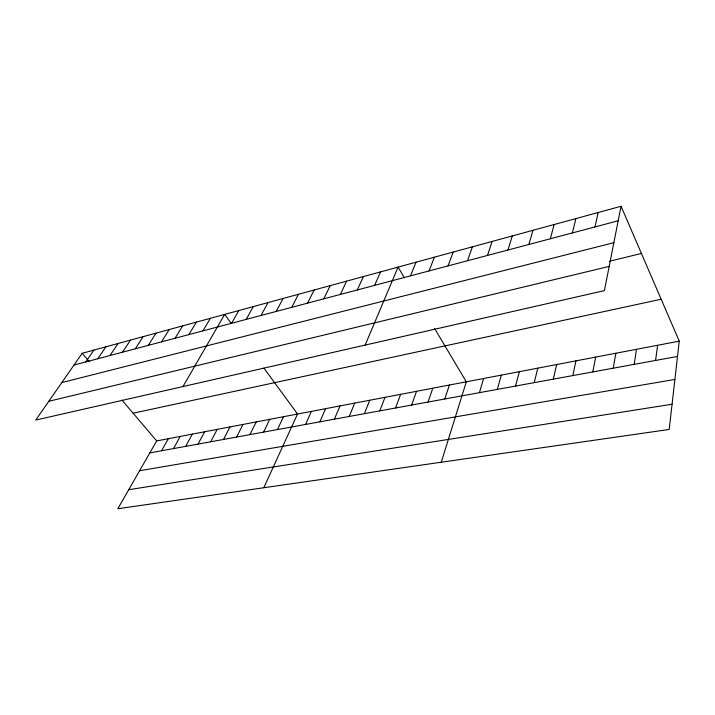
<?xml version="1.0" encoding="UTF-8"?>
<svg xmlns="http://www.w3.org/2000/svg" width="715" height="715" viewBox="0 0 715 715"><rect width="100%" height="100%" fill="white"/><g stroke="black" fill="none" stroke-linecap="round" stroke-linejoin="round"><path stroke-width="1.07" d="M679.25 341.144L669.204 429.456L117.814 508.731L156.692 440.923L679.25 341.144L621.058 206.269L82.171 353.29L35.75 420.071L604.398 290.621L621.058 206.269M655.575 360.458L657.621 345.274M634.16 364.373L636.493 349.304M613.238 368.198L615.847 353.246M592.807 371.934L595.667 357.098M572.831 375.581L575.95 360.869M594.987 226.941L598.187 212.507M553.312 379.156L556.663 364.552M572.375 232.938L575.897 218.593M534.221 382.641L537.805 368.154M515.56 386.055L519.349 371.675M550.336 238.783L554.161 224.519M497.3 389.389L501.295 375.125M528.859 244.476L532.97 230.302M479.425 392.66L483.617 378.494M441.262 462.23L466.323 381.801L434.622 328.516M507.909 250.027L512.289 235.941M444.819 398.988L449.378 385.036M487.469 255.443L492.108 241.447M428.062 402.053L432.79 388.2M467.53 260.734L472.4 246.827M411.643 405.048L416.532 391.311M395.565 407.988L400.606 394.349M448.055 265.891L453.167 252.073M379.808 410.875L385.001 397.326M429.054 270.931L434.38 257.203M364.373 413.69L369.7 400.248M410.49 275.856L416.023 262.208M349.242 416.461L354.703 403.117M365.151 345.086L398.076 267.106L404.511 277.921M334.406 419.169L339.991 405.923M319.855 421.832L325.566 408.676M374.633 285.356L380.541 271.888M305.591 424.442L311.418 411.384M357.303 289.95L363.39 276.562M263.79 487.746L297.529 414.03L263.933 368.109M340.367 294.446L346.623 281.138M277.447 429.581L283.498 416.711M263.576 432.119L269.725 419.339M323.806 298.834L330.223 285.616M249.973 434.604L256.22 421.921M307.602 303.124L314.162 289.995M236.629 437.044L242.966 424.451M223.527 439.439L229.953 426.935M291.756 307.334L298.459 294.285M210.675 441.79L217.181 429.375M276.24 311.445L283.077 298.477M198.055 444.095L204.642 431.771M261.055 315.467L268.018 302.588M185.668 446.366L192.335 434.121M173.495 448.591L180.243 436.427M246.183 319.408L253.262 306.61M161.545 450.772L168.356 438.697M231.624 323.269L238.819 310.551M182.969 386.556L224.662 314.412L231.222 323.377M202.962 330.866L210.371 318.309M188.867 334.602L196.375 322.134M175.059 338.267L182.665 325.87M161.527 341.85L169.223 329.535M148.273 345.372L156.049 333.136M135.278 348.813L143.134 336.658M122.533 352.191L130.461 340.117M110.047 355.498L118.047 343.504M97.794 358.751L105.856 346.829M85.773 361.933L93.897 350.091M73.985 365.061L618.189 220.792M61.803 382.588L613.863 242.689M609.591 261.225L641.427 253.468M48.808 401.285L609.18 266.4M133.124 413.207L661.178 299.245M149.81 452.917L677.507 356.445M139.595 470.747L674.897 379.442M128.718 489.712L672.073 404.243M82.171 353.29L89.393 361.781M121.988 400.123L156.692 440.923"/></g></svg>
